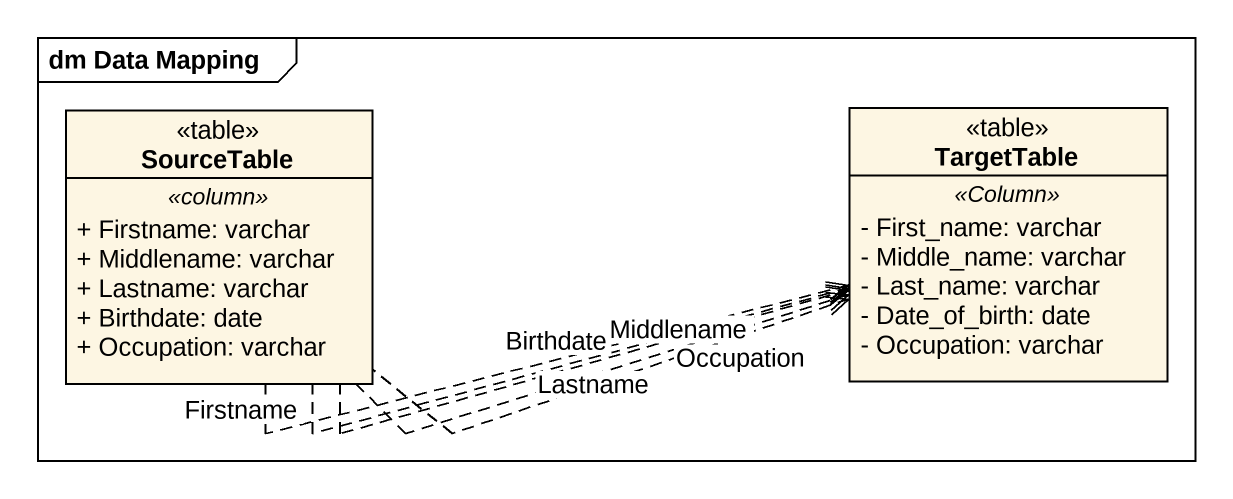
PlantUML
@startuml
mainframe dm Data Mapping
hide circle
hide empty members
skinparam classAttributeIconSize 0
class SourceTable <<table>> {
  .. <<column>> ..
  + Firstname: varchar
  + Middlename: varchar
  + Lastname: varchar
  + Birthdate: date
  + Occupation: varchar
}
class TargetTable <<table>> {
  .. <<Column>> ..
  - First_name: varchar
  - Middle_name: varchar
  - Last_name: varchar
  - Date_of_birth: date
  - Occupation: varchar
}
TargetTable <.left. SourceTable : Birthdate
TargetTable <.left. SourceTable : Firstname
TargetTable <.left. SourceTable : Lastname
TargetTable <.left. SourceTable : Middlename
TargetTable <.left. SourceTable : Occupation
@enduml
